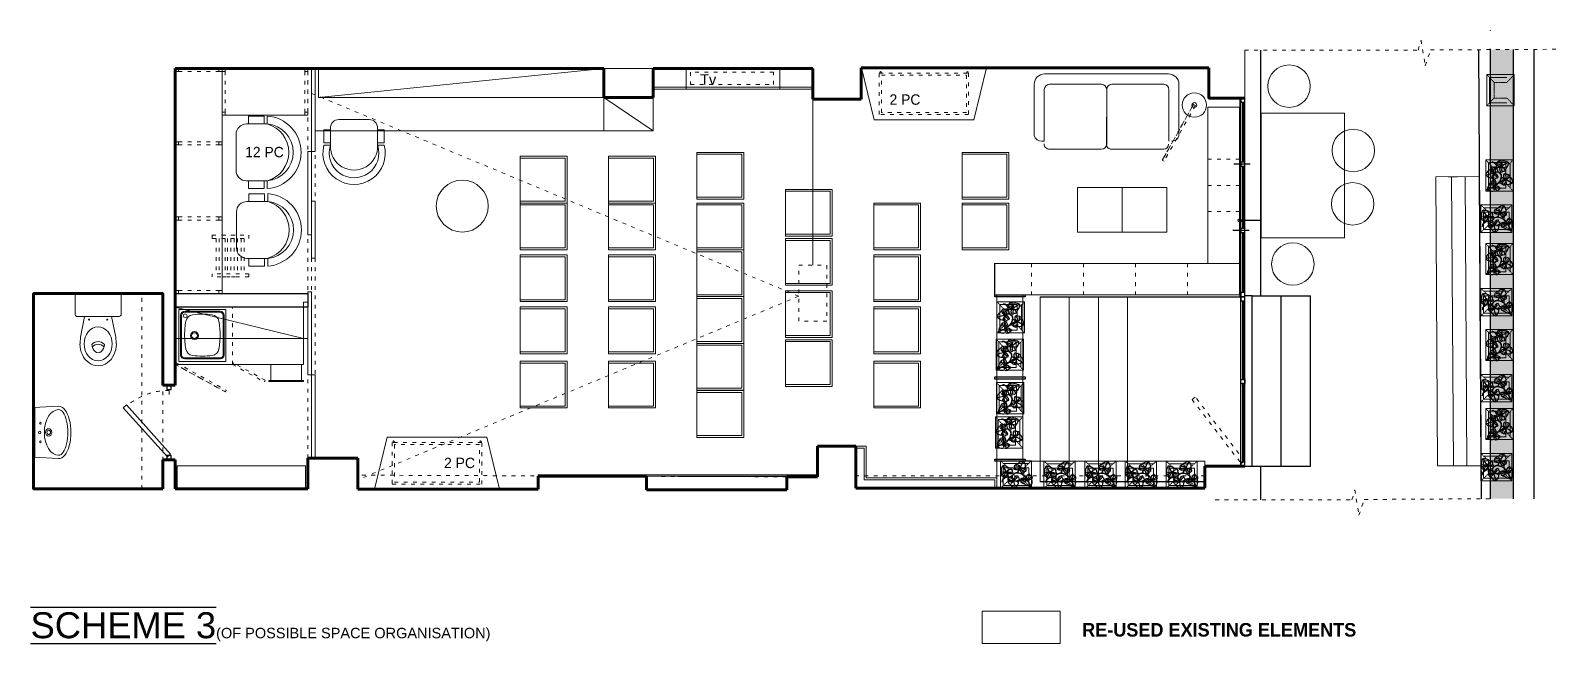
# Model space of a CAD drawing. Header units: inches. Extents: x 13585 to 255999, y -15177 to -1377.
# Drawn here: x 50195 to 51663, y -12369 to -11779 of the extents above; entities that cross this region are included whole.
import ezdxf

# ---------------------------------------------------------------- set-up
doc = ezdxf.new("R2010")
doc.units = ezdxf.units.IN
doc.header["$MEASUREMENT"] = 0
doc.linetypes.add('ACAD_ISO03W100', pattern=[30, 12, -18])
doc.linetypes.add('TRATTEGGIATO', pattern=[0.75, 0.5, -0.25])
for name, color, linetype, lineweight in [('mobilie', 252, 'Continuous', 18), ('mure', 7, 'Continuous', 35), ('MURE TE REJA', 250, 'Continuous', 30), ('PROIEZIONI_finissime_fine lines', 251, 'Continuous', 9), ('PROIEZIONI_projections', 145, 'Continuous', 13), ('TEX', 7, 'Continuous', 13), ('verande', 7, 'Continuous', 25), ('vije e nderprere', 253, 'ACAD_ISO03W100', 15), ('xham', 132, 'Continuous', 40)]:
    doc.layers.add(name, color=color, linetype=linetype, lineweight=lineweight)
doc.layers.add('VEGETAZIONE 4', color=7, linetype='Continuous', true_color=0x009400)
doc.styles.get("Standard").update_dxf_attribs({"font": 'arial.ttf'})

# ---------------------------------------------------------------- blocks, each defined once
blk = doc.blocks.new('spleow')
at = {"layer": 'mobilie'}
for p, q in [((30351.5, -2011.3), (30351.5, -1892.1)), ((30361.5, -1882.1), (30411.2, -1882.1)), ((30416.2, -1891.7), (30366.5, -1891.7)), ((30361.5, -1896.7), (30361.5, -1946.5)), ((30423.9, -1946.8), (30423.9, -1897)), ((30366.5, -1951.5), (30419, -1951.8)), ((30366.5, -1951.6), (30419, -1951.6)), ((30361.5, -2006.6), (30361.5, -1956.6)), ((30423.9, -1956.6), (30423.9, -2006.7)), ((30411.2, -2021.3), (30361.5, -2021.3)), ((30416.2, -2011.6), (30366.5, -2011.6)), ((30416.2, -2011.6), (30416.2, -2014))]:
    blk.add_line(p, q, dxfattribs=at)
for centre, radius, start, end in [((30361.5, -1892.1), 9.99, 90, 180), ((30366.5, -1896.7), 5, 90, 180), ((30409, -1889), 7.23, 357.8499, 72.0605), ((30419, -1897), 5, 360, 90), ((30366.5, -1946.5), 5, 180, 270), ((30366.5, -1956.6), 5, 90, 180), ((30419, -1946.8), 5, 270, 0), ((30419, -1956.6), 5, 360, 90), ((30366.5, -2006.6), 5, 180, 270), ((30419, -2006.7), 5, 267.5123, 360), ((30361.5, -2011.3), 9.99, 180, 270), ((30408.8, -2014.3), 7.39, 288.8655, 2.2163)]:
    blk.add_arc(centre, radius, start, end, dxfattribs=at)
blk = doc.blocks.new('cmpalq')
at = {"layer": 'mobilie'}
for p, q in [((29472.9, -2470.7), (29472.9, -2420.7)), ((29472.9, -2420.7), (29517.9, -2420.7)), ((29517.9, -2470.7), (29517.9, -2420.7)), ((29474.4, -2426.2), (29474.4, -2445.2)), ((29475.4, -2426.2), (29475.4, -2445.2)), ((29495.4, -2422.2), (29478.4, -2422.2)), ((29495.4, -2423.2), (29478.4, -2423.2)), ((29495.4, -2422.2), (29512.4, -2422.2)), ((29495.4, -2423.2), (29512.4, -2423.2)), ((29515.4, -2426.2), (29515.4, -2445.2)), ((29516.4, -2426.2), (29516.4, -2445.2)), ((29474.4, -2464.2), (29474.4, -2445.2)), ((29475.4, -2464.2), (29475.4, -2445.2)), ((29515.4, -2464.2), (29515.4, -2445.2)), ((29516.4, -2464.2), (29516.4, -2445.2)), ((29472.9, -2470.7), (29517.9, -2470.7)), ((29495.4, -2467.2), (29478.4, -2467.2)), ((29495.4, -2468.2), (29478.4, -2468.2)), ((29495.4, -2467.2), (29512.4, -2467.2)), ((29495.4, -2468.2), (29512.4, -2468.2))]:
    blk.add_line(p, q, dxfattribs=at)
for centre, radius in [((29478.9, -2426.6), 1.75), ((29487.8, -2445.7), 3.8), ((29487.8, -2445.7), 2.75)]:
    blk.add_circle(centre, radius, dxfattribs=at)
for centre, radius, start, end in [((29478.4, -2426.2), 4, 90, 180), ((29478.4, -2426.2), 3, 90, 180), ((29553.3, -2445.2), 75, 169.6188, 180), ((29486.9, -2433.1), 7.5, 97.23, 169.6188), ((29495.4, -2500), 75, 90, 97.23), ((29495.4, -2500), 75, 82.77, 90), ((29503.9, -2433.1), 7.5, 10.3812, 82.77), ((29437.5, -2445.2), 75, 0, 10.3812), ((29512.4, -2426.2), 4, 0, 90), ((29512.4, -2426.2), 3, 0, 90), ((29553.3, -2445.2), 75, 180, 190.3812), ((29437.5, -2445.2), 75, 349.6188, 0), ((29478.4, -2464.2), 4, 180, 270), ((29478.4, -2464.2), 3, 180, 270), ((29486.9, -2457.4), 7.5, 190.3812, 262.77), ((29495.4, -2390.4), 75, 262.77, 270), ((29495.4, -2390.4), 75, 270, 277.23), ((29503.9, -2457.4), 7.5, 277.23, 349.6188), ((29512.4, -2464.2), 3, 270, 0), ((29512.4, -2464.2), 4, 270, 0)]:
    blk.add_arc(centre, radius, start, end, dxfattribs=at)
blk = doc.blocks.new('ploql')
at = {"layer": 'vije e nderprere', "ltscale": 0.3}
for p, q in [((29934.3, -2313), (29969.7, -2313)), ((29934.3, -2316), (29934.3, -2313)), ((29934.3, -2316), (29969.7, -2316)), ((29943.8, -2350), (29943.8, -2316)), ((29969.7, -2313), (29969.7, -2316)), ((29969.7, -2350), (29934.3, -2350)), ((29934.3, -2353), (29934.3, -2350)), ((29969.7, -2353), (29934.3, -2353)), ((29969.7, -2350), (29969.7, -2353))]:
    blk.add_line(p, q, dxfattribs=at)
for points in [[(29938.2, -2316), (29938.2, -2350)], [(29941.2, -2316), (29941.2, -2350)], [(29943.8, -2313), (29960.5, -2313)], [(29943.8, -2316), (29943.8, -2350)], [(29946.8, -2316), (29946.8, -2350)], [(29949.2, -2316), (29949.2, -2350)], [(29952.2, -2316), (29952.2, -2350)], [(29955.6, -2316), (29955.6, -2350)], [(29958.6, -2316), (29958.6, -2350)], [(29962.2, -2316), (29962.2, -2350)], [(29965.2, -2316), (29965.2, -2350)], [(29943.8, -2353), (29960.5, -2353)]]:
    blk.add_lwpolyline(points, dxfattribs=at)
blk = doc.blocks.new('A$C72D254AB')
at = {"layer": 'VEGETAZIONE 4'}
for points in [[(-0.133, -0.037, 0.205226), (-0.129, -0.089, 0.068851), (-0.124, -0.101, 0.068851), (-0.112, -0.1, 0.205226), (-0.064, -0.079, 0.1746), (-0.038, -0.069, 0.287728), (-0.035, -0.048, 0.244009), (-0.025, -0.032, 0.367619), (-0.085, -0.037, 0.367619), (-0.109, 0.019, 0.244009), (-0.119, 0.003, 0.287728), (-0.136, -0.01, 0.1746)], [(-0.023, 0.072, 0.367619), (0.036, 0.061, 0.244009), (0.028, 0.078, 0.287728), (0.027, 0.1, 0.1746), (0.003, 0.112, 0.205226), (-0.043, 0.138, 0.068851), (-0.055, 0.14, 0.068851), (-0.061, 0.129, 0.205226), (-0.071, 0.078, 0.1746), (-0.077, 0.051, 0.287728), (-0.061, 0.036, 0.244009), (-0.053, 0.02, 0.367619)], [(0.039, -0.046, -0.367619), (0.095, -0.023, -0.244009), (0.091, -0.042, -0.287728), (0.094, -0.063, -0.1746), (0.072, -0.081, -0.205226), (0.033, -0.114, -0.068851), (0.021, -0.119, -0.068851), (0.013, -0.109, -0.205226), (-0.007, -0.061, -0.1746), (-0.018, -0.036, -0.287728), (-0.005, -0.018, -0.244009), (0, 0, -0.367619)], [(0.107, 0.032, 0.367619), (0.132, -0.023, 0.244009), (0.141, -0.007, 0.287728), (0.159, 0.006, 0.1746), (0.155, 0.033, 0.205226), (0.15, 0.085, 0.068851), (0.145, 0.097, 0.068851), (0.132, 0.095, 0.205226), (0.084, 0.074, 0.1746), (0.059, 0.064, 0.287728), (0.056, 0.042, 0.244009), (0.047, 0.025, 0.367619)]]:
    blk.add_lwpolyline(points, format="xyb", close=True, dxfattribs=at)
for points in [[(-0.001, 0.03, 0.036578), (-0.008, 0.028, 0.26706), (-0.085, -0.037)], [(0.001, 0.028, 0.046244), (-0.008, 0.026, 0.267271), (-0.084, -0.037, 0.267271)], [(-0.004, 0.105, 0.127493), (-0.023, 0.072, 0.236268), (-0.071, 0.057)], [(0.027, 0.066, 0.249386), (-0.023, 0.072, 0.13922), (-0.05, 0.033, 0.13922)], [(0.085, -0.012, -0.235468), (0.041, 0.017, 0.206382), (0.001, 0.03, 0.26706)], [(0.053, 0, -0.086488), (0.039, 0.016, 0.20505), (0.001, 0.028, 0.20505)], [(0.131, -0.014, 0.249386), (0.107, 0.032, 0.13922), (0.06, 0.031, 0.13922)], [(0.145, 0.035, 0.127493), (0.107, 0.032, 0.236268), (0.068, 0.062)], [(0.064, -0.074, -0.127493), (0.039, -0.046, -0.236268), (-0.01, -0.041)], [(0.088, -0.03, -0.249386), (0.039, -0.046, -0.13922), (0.005, -0.013, -0.13922)], [(0.15, -0.062, 0.067526), (0.146, -0.044, 0.262665), (0.093, -0.012, -0.024866), (0.087, -0.012, 0.206382)]]:
    blk.add_lwpolyline(points, format="xyb", dxfattribs=at)
for centre, radius, start, end in [((-0.053, 0.008), 0.0547, 178.427, 234.4396), ((-0.062, 0.025), 0.0525, 64.3837, 95.9231), ((-0.38, -0.057), 0.379, 19.9813, 30.541), ((-0.087, 0.008), 0.0888, 14.2398, 44.1607), ((0.027, -0.016), 0.111, 93.4052, 114.3811), ((-0.087, 0.008), 0.0905, 14.0875, 40.7645), ((0.018, 0.046), 0.0888, 319.0855, 349.247), ((0.018, 0.046), 0.0905, 319.8453, 345.8508), ((-0.204, 0.249), 0.379, 325.0677, 335.6273), ((0.063, -0.06), 0.111, 38.4915, 59.4674), ((-0.04, 0.055), 0.111, 217.2526, 238.2285), ((-0.108, 0.035), 0.0749, 258.2602, 287.3227), ((0.221, -0.261), 0.379, 143.8287, 154.3883), ((-0.035, -0.013), 0.0553, 204.9575, 258.1309), ((-0.061, 0.046), 0.0863, 253.6339, 285.337), ((-0.008, -0.007), 0.0525, 275.1626, 306.702), ((-0.336, 0.012), 0.379, 340.5448, 351.1044), ((-0.036, 0.005), 0.0888, 326.9251, 356.6221), ((-0.036, 0.005), 0.0905, 330.3213, 355.8792), ((0.071, 0.051), 0.111, 256.7046, 277.6805)]:
    blk.add_arc(centre, radius, start, end, dxfattribs=at)
blk = doc.blocks.new('cplaq')
at = {"layer": 'PROIEZIONI_finissime_fine lines', "linetype": 'TRATTEGGIATO', "ltscale": 0.04}
for p, q in [((27656.6, -3518.8), (27649.1, -3511.8)), ((27656.6, -3531.2), (27656.6, -3518.8)), ((27671.6, -3518.8), (27679.1, -3511.8)), ((27671.6, -3531.2), (27671.6, -3518.8)), ((27656.6, -3531.2), (27649.1, -3538.2)), ((27656.6, -3531.2), (27671.6, -3531.2)), ((27671.6, -3531.2), (27679.1, -3538.2))]:
    blk.add_line(p, q, dxfattribs=at)
at = {"layer": 'PROIEZIONI_projections'}
for p, q in [((27649.1, -3511.8), (27649.1, -3538.2)), ((27649.1, -3511.8), (27679.1, -3511.8)), ((27651.8, -3514.5), (27676.4, -3514.5)), ((27651.8, -3518.8), (27676.4, -3518.8)), ((27651.8, -3518.8), (27651.8, -3535.5)), ((27676.4, -3518.8), (27676.4, -3535.5)), ((27679.1, -3511.8), (27679.1, -3538.2)), ((27651.8, -3535.5), (27676.4, -3535.5)), ((27649.1, -3538.2), (27679.1, -3538.2))]:
    blk.add_line(p, q, dxfattribs=at)
at = {"layer": 'VEGETAZIONE 4', "xscale": -100, "yscale": 100, "zscale": 100}
blk.add_blockref('A$C72D254AB', (27665.8, -3526.2), dxfattribs=at)
blk = doc.blocks.new('apleoq')
at = {"layer": 'mobilie'}
for points in [[(30396.1, -1813.8), (30441.1, -1813.8)], [(30396.1, -1858.8), (30396.1, -1813.8), (30441.1, -1813.8), (30441.1, -1858.8)], [(30397.9, -1858.8), (30397.9, -1815.6), (30439.3, -1815.6), (30439.3, -1858.8)], [(30396.1, -1858.8), (30397.9, -1858.8)], [(30397.9, -1858.8), (30439.3, -1858.8)], [(30439.3, -1858.8), (30441.1, -1858.8)]]:
    blk.add_lwpolyline(points, dxfattribs=at)
blk = doc.blocks.new('aplsie')
at = {"layer": 'mobilie'}
for p, q in [((30134.4, -3256.2), (30126.9, -3256.2)), ((30134.4, -3256.2), (30134.4, -3276.2)), ((30196.6, -3256.2), (30189.1, -3256.2)), ((30189.1, -3276.2), (30189.1, -3256.2)), ((30134.4, -3259.2), (30126.9, -3259.2)), ((30126.9, -3259.2), (30126.9, -3274.2)), ((30189.1, -3259.2), (30196.6, -3259.2)), ((30196.6, -3259.2), (30196.6, -3274.2)), ((30126.9, -3274.2), (30134.4, -3274.2)), ((30144.4, -3286.2), (30179.1, -3286.2)), ((30196.6, -3274.2), (30189.1, -3274.2))]:
    blk.add_line(p, q, dxfattribs=at)
for centre, radius, start, end in [((30161.7, -3258.7), 35, 4.096, 175.904), ((30161.7, -3258.7), 27.5, 5.2159, 174.7841), ((30161.7, -3263.9), 28.4, 15.8266, 164.1734), ((30144.4, -3276.2), 9.99, 180, 270), ((30179.1, -3276.2), 9.99, 270, 0)]:
    blk.add_arc(centre, radius, start, end, dxfattribs=at)
blk = doc.blocks.new('ALPQE')
at = {"layer": 'mobilie', "color": 3}
for p, q in [((50243.5, -13868.4), (50267.6, -13867.1)), ((50243.5, -13916.2), (50243.5, -13868.4)), ((50244.6, -13868.3), (50244.6, -13916.3)), ((50243.5, -13916.2), (50267.6, -13917.5))]:
    blk.add_line(p, q, dxfattribs=at)
at = {"layer": 'mobilie', "color": 3, "extrusion": (0, 0, -1)}
for centre, major_axis, ratio, start_param, end_param in [((50267.6, -13892.3), (0, 22), 0.62418, 3.141593, 6.283185), ((50267.6, -13892.3), (0, 25.2), 0.471281, 0, 3.141593), ((50267.6, -13892.3), (0, 22), 0.404873, 0, 3.141593), ((50250.1, -13883.3), (0, 0.9), 0.824742, 3.141593, 9.424778), ((50249.3, -13892.3), (0, 1.35), 0.824742, 3.141593, 9.424778), ((50250.1, -13901.3), (0, 0.9), 0.824742, 3.141593, 9.424778), ((50258.1, -13892.3), (0, 3.6), 0.824742, 3.141593, 9.424778), ((50258.1, -13892.3), (0, 2.07), 0.824742, 3.141593, 9.424778)]:
    blk.add_ellipse(centre, major_axis=major_axis, ratio=ratio, start_param=start_param, end_param=end_param, dxfattribs=at)
blk = doc.blocks.new('DPLORE')
at = {"layer": 'mobilie', "color": 3}
for p, q in [((50283.4, -13778.7), (50283.4, -13760.7)), ((50285.4, -13758.7), (50325.8, -13758.7)), ((50327.8, -13760.7), (50327.8, -13774.5)), ((50325.8, -13780.7), (50285.4, -13780.7)), ((50292.6, -13780.7), (50288.7, -13800.6)), ((50318.6, -13780.7), (50322.6, -13800.6)), ((50327.8, -13774.5), (50327.8, -13778.7))]:
    blk.add_line(p, q, dxfattribs=at)
for centre in [(50296.9, -13783.7), (50314.4, -13783.7)]:
    blk.add_circle(centre, 0.5, dxfattribs=at)
for centre, radius, start, end in [((50285.4, -13760.7), 2, 90, 180), ((50325.8, -13760.7), 2, 0, 90), ((50285.4, -13778.7), 2, 180, 242.8548), ((50285.4, -13778.7), 2, 242.8548, 270), ((50325.8, -13778.7), 2, 270, 0), ((50310.1, -13807.1), 21.9, 175.0871, 180), ((50423.6, -13816.8), 135.8, 173.1134, 175.0871), ((50187.7, -13816.8), 135.8, 4.9129, 6.8866), ((50301.2, -13807.1), 21.9, 0, 4.9129)]:
    blk.add_arc(centre, radius, start, end, dxfattribs=at)
at = {"layer": 'mobilie', "color": 3, "extrusion": (0, 0, -1)}
for centre, major_axis, ratio, start_param, end_param in [((50305.6, -13807.1), (0, 16.3), 0.830565, -1.570796, 4.712389), ((50305.6, -13807.1), (0, -21.1), 0.830565, 4.712389, 7.853982), ((50305.6, -13817.3), (0, 12.5), 0.75, -0.691554, 0.691554), ((50305.6, -13807.6), (0, 8), 0.75, 1.570796, 4.712389), ((50305.6, -13820), (0, -12.5), 0.75, 2.486257, 3.796928)]:
    blk.add_ellipse(centre, major_axis=major_axis, ratio=ratio, start_param=start_param, end_param=end_param, dxfattribs=at)
blk = doc.blocks.new('SPLOE')
at = {"layer": 'mobilie'}
for points in [[(52440.2, -13727.7), (52428.2, -13677.7), (52548.2, -13677.7), (52536.2, -13727.7), (52440.2, -13727.7)], [(52440.2, -13677.7), (52536.2, -13677.7)], [(52536.2, -13727.7), (52440.2, -13727.7)]]:
    blk.add_lwpolyline(points, dxfattribs=at)
for centre in [(52446.4, -13682), (52530, -13682)]:
    blk.add_circle(centre, 0.761, dxfattribs=at)
at = {"layer": 'vije e nderprere', "ltscale": 0.3}
for points in [[(52445.2, -13682.7), (52531.1, -13682.7), (52531.1, -13722.7), (52445.2, -13722.7)], [(52447.2, -13684.7), (52529.1, -13684.7), (52529.1, -13720.7), (52447.2, -13720.7)]]:
    blk.add_lwpolyline(points, close=True, dxfattribs=at)
blk = doc.blocks.new('PLLDKDKOE')
at = {"layer": 'mobilie'}
blk.add_lwpolyline([(52419.4, -13879.5), (52407.4, -13829.5), (52527.4, -13829.5), (52515.4, -13879.5), (52419.4, -13879.5)], dxfattribs=at)
for centre in [(52425.7, -13875.3), (52509.3, -13875.3)]:
    blk.add_circle(centre, 0.761, dxfattribs=at)
at = {"layer": 'vije e nderprere', "ltscale": 0.3}
for points in [[(52424.4, -13834.5), (52510.4, -13834.5), (52510.4, -13874.5), (52424.4, -13874.5)], [(52426.4, -13836.5), (52508.4, -13836.5), (52508.4, -13872.5), (52426.4, -13872.5)]]:
    blk.add_lwpolyline(points, close=True, dxfattribs=at)
blk = doc.blocks.new('aswaswa')
at = {"layer": 'mobilie'}
for p, q in [((30233.7, -2827.6), (30227.4, -2827.6)), ((30233.7, -2830.1), (30227.4, -2830.1)), ((30227.4, -2830.1), (30227.4, -2842.5)), ((30233.7, -2827.6), (30233.7, -2844.1)), ((30285.3, -2827.6), (30279.1, -2827.6)), ((30279.1, -2844.1), (30279.1, -2827.6)), ((30279.1, -2830.1), (30285.3, -2830.1)), ((30285.3, -2830.1), (30285.3, -2842.5)), ((30227.4, -2842.5), (30233.7, -2842.5)), ((30285.3, -2842.5), (30279.1, -2842.5)), ((30241.9, -2852.4), (30270.8, -2852.4))]:
    blk.add_line(p, q, dxfattribs=at)
for centre, radius, start, end in [((30256.4, -2819.9), 30, 345.0865, 194.9135), ((30256.4, -2820.2), 23.9, 342.0978, 197.9022), ((30256.4, -2826.4), 22.7, 357.0281, 182.9719), ((30241.9, -2844.1), 8.29, 180, 270), ((30270.8, -2844.1), 8.29, 270, 0)]:
    blk.add_arc(centre, radius, start, end, dxfattribs=at)

msp = doc.modelspace()

# ---------------------------------------------------------------- hatches: boundary and pattern name
at = {"layer": 'verande', "true_color": 0xd1f0e5}
h = msp.add_hatch(dxfattribs=at)
h.set_pattern_fill('HTREED1S', color=254, scale=9, pattern_type=2)
h.set_pattern_definition([(255.963757, (20438.1935, -10708.9766), (1.2e-07, -9.00000001), [0.3710795, -36.7368711]), (14.036243, (20437.8335, -10709.0666), (27.0000001, 8.99999983), [0.3710795, -36.7368711]), (0, (20437.4735, -10709.067), (0, 9), [0.36, -8.64]), (315, (20437.2035, -10708.7966), (9, -2e-15), [0.3818377, -12.3460844]), (270, (20437.2035, -10708.437), (9, -2e-15), [0.36, -8.64]), (243.434949, (20437.2935, -10708.2566), (7e-08, -9), [0.201246, -19.9233657]), (180, (20437.6535, -10708.257), (-1e-15, -9), [0.36, -8.64]), (323.130102, (20437.2935, -10707.9866), (26.99999989, -18.00000017), [0.45, -44.55]), (281.309932, (20437.2035, -10707.5366), (8.99999975, -36.00000008), [0.4589118, -45.432264]), (243.434949, (20437.2935, -10707.3566), (7e-08, -9), [0.201246, -19.9233657]), (213.690068, (20437.5635, -10707.1766), (-8.99999991, -9.00000009), [0.3244996, -32.1254618]), (146.309932, (20437.8335, -10707.3566), (-17.9999999, 9.00000011), [0.3244996, -32.1254618]), (291.801409, (20437.6535, -10706.9066), (8.99999987, -18.00000009), [0.4846648, -47.9818184]), (236.309932, (20437.8335, -10706.6366), (-9.00000011, -17.9999999), [0.3244996, -32.1254618]), (198.434949, (20438.1035, -10706.5466), (-17.99999994, -9.00000008), [0.284605, -28.175894]), (180, (20438.3735, -10706.547), (-1e-15, -9), [0.27, -8.73]), (161.565051, (20438.6435, -10706.6366), (-9.00000003, -6e-10), [0.284605, -28.175894]), (123.690068, (20438.8235, -10706.9066), (-9.00000009, 8.99999991), [0.3244996, -32.1254618]), (68.198591, (20438.6435, -10707.3566), (8.99999976, 27.00000009), [0.4846648, -47.9818184]), (198.434949, (20438.9135, -10707.2666), (-17.99999994, -9.00000008), [0.284605, -28.175894]), (161.565051, (20439.1835, -10707.3566), (-9.00000003, -6e-10), [0.284605, -28.175894]), (116.565051, (20439.2735, -10707.5366), (-9, 9.00000004), [0.201246, -19.9233657]), (78.690068, (20439.1835, -10707.9866), (-1.1e-07, 9.00000005), [0.4589118, -45.432264]), (36.869898, (20438.8235, -10708.2566), (8.99999994, 9.00000006), [0.45, -44.55]), (180, (20439.1835, -10708.257), (-1e-15, -9), [0.36, -8.64]), (135, (20439.2735, -10708.3466), (-9, 5e-16), [0.1272793, -12.6006429]), (90, (20439.2735, -10708.797), (-9, 6e-16), [0.45, -8.55]), (45, (20439.0035, -10709.0666), (5e-16, 9), [0.3818377, -12.3460844]), (0, (20438.6435, -10709.067), (0, 9), [0.36, -8.64]), (345.963757, (20438.2835, -10708.9766), (9.00000001, 1.2e-07), [0.3710795, -36.7368711]), (104.036243, (20438.3735, -10709.3366), (-8.99999983, 27.0000001), [0.3710795, -36.7368711]), (0, (20438.1035, -10709.337), (0, 9), [0.27, -8.73]), (255.963757, (20442.8735, -10705.3766), (1.2e-07, -9.00000001), [0.3710795, -36.7368711]), (14.036243, (20442.5135, -10705.4666), (27.0000001, 8.99999983), [0.3710795, -36.7368711]), (0, (20442.1535, -10705.467), (0, 9), [0.36, -8.64]), (315, (20441.8835, -10705.1966), (9, -2e-15), [0.3818377, -12.3460844]), (270, (20441.8835, -10704.837), (9, -2e-15), [0.36, -8.64]), (243.434949, (20441.9735, -10704.6566), (7e-08, -9), [0.201246, -19.9233657]), (180, (20442.3335, -10704.657), (-1e-15, -9), [0.36, -8.64]), (323.130102, (20441.9735, -10704.3866), (26.99999989, -18.00000017), [0.45, -44.55]), (281.309932, (20441.8835, -10703.9366), (8.99999975, -36.00000008), [0.4589118, -45.432264]), (243.434949, (20441.9735, -10703.7566), (7e-08, -9), [0.201246, -19.9233657]), (213.690068, (20442.2435, -10703.5766), (-8.99999991, -9.00000009), [0.3244996, -32.1254618]), (146.309932, (20442.5135, -10703.7566), (-17.9999999, 9.00000011), [0.3244996, -32.1254618]), (291.801409, (20442.3335, -10703.3066), (8.99999987, -18.00000009), [0.4846648, -47.9818184]), (236.309932, (20442.5135, -10703.0366), (-9.00000011, -17.9999999), [0.3244996, -32.1254618]), (198.434949, (20442.7835, -10702.9466), (-17.99999994, -9.00000008), [0.284605, -28.175894]), (180, (20443.0535, -10702.947), (-1e-15, -9), [0.27, -8.73]), (161.565051, (20443.3235, -10703.0366), (-9.00000003, -6e-10), [0.284605, -28.175894]), (123.690068, (20443.5035, -10703.3066), (-9.00000009, 8.99999991), [0.3244996, -32.1254618]), (68.198591, (20443.3235, -10703.7566), (8.99999976, 27.00000009), [0.4846648, -47.9818184]), (198.434949, (20443.5935, -10703.6666), (-17.99999994, -9.00000008), [0.284605, -28.175894]), (161.565051, (20443.8635, -10703.7566), (-9.00000003, -6e-10), [0.284605, -28.175894]), (116.565051, (20443.9535, -10703.9366), (-9, 9.00000004), [0.201246, -19.9233657]), (78.690068, (20443.8635, -10704.3866), (-1.1e-07, 9.00000005), [0.4589118, -45.432264]), (36.869898, (20443.5035, -10704.6566), (8.99999994, 9.00000006), [0.45, -44.55]), (180, (20443.8635, -10704.657), (-1e-15, -9), [0.36, -8.64]), (135, (20443.9535, -10704.7466), (-9, 5e-16), [0.1272793, -12.6006429]), (90, (20443.9535, -10705.197), (-9, 6e-16), [0.45, -8.55]), (45, (20443.6835, -10705.4666), (5e-16, 9), [0.3818377, -12.3460844]), (0, (20443.3235, -10705.467), (0, 9), [0.36, -8.64]), (345.963757, (20442.9635, -10705.3766), (9.00000001, 1.2e-07), [0.3710795, -36.7368711]), (104.036243, (20443.0535, -10705.7366), (-8.99999983, 27.0000001), [0.3710795, -36.7368711]), (0, (20442.7835, -10705.737), (0, 9), [0.27, -8.73]), (255.963757, (20441.0735, -10708.7966), (1.2e-07, -9.00000001), [0.1855398, -36.922411]), (14.036243, (20440.8935, -10708.8416), (27.0000001, 8.99999983), [0.1855398, -36.922411]), (0, (20440.7135, -10708.842), (0, 9), [0.18, -8.82]), (315, (20440.5785, -10708.7066), (9, -2e-15), [0.1909188, -12.5370032]), (270, (20440.5785, -10708.527), (9, -2e-15), [0.18, -8.82]), (243.434949, (20440.6235, -10708.4366), (7e-08, -9), [0.100623, -20.0239888]), (180, (20440.8035, -10708.437), (-1e-15, -9), [0.18, -8.82]), (323.130102, (20440.6235, -10708.3016), (26.99999989, -18.00000017), [0.225, -44.775]), (281.309932, (20440.5785, -10708.0766), (8.99999975, -36.00000008), [0.229456, -45.6617198]), (243.434949, (20440.6235, -10707.9866), (7e-08, -9), [0.100623, -20.0239888]), (213.690068, (20440.7585, -10707.8966), (-8.99999991, -9.00000009), [0.1622498, -32.2877117]), (146.309932, (20440.8935, -10707.9866), (-17.9999999, 9.00000011), [0.1622498, -32.2877117]), (291.801409, (20440.8035, -10707.7616), (8.99999987, -18.00000009), [0.2423324, -48.2241508]), (236.309932, (20440.8935, -10707.6266), (-9.00000011, -17.9999999), [0.1622498, -32.2877117]), (198.434949, (20441.0285, -10707.5816), (-17.99999994, -9.00000008), [0.1423025, -28.3181964]), (180, (20441.1635, -10707.582), (-1e-15, -9), [0.135, -8.865]), (161.565051, (20441.2985, -10707.6266), (-9.00000003, -6e-10), [0.1423025, -28.3181964]), (123.690068, (20441.3885, -10707.7616), (-9.00000009, 8.99999991), [0.1622498, -32.2877117]), (68.198591, (20441.2985, -10707.9866), (8.99999976, 27.00000009), [0.2423324, -48.2241508]), (198.434949, (20441.4335, -10707.9416), (-17.99999994, -9.00000008), [0.1423025, -28.3181964]), (161.565051, (20441.5685, -10707.9866), (-9.00000003, -6e-10), [0.1423025, -28.3181964]), (116.565051, (20441.6135, -10708.0766), (-9, 9.00000004), [0.100623, -20.0239888]), (78.690068, (20441.5685, -10708.3016), (-1.1e-07, 9.00000005), [0.229456, -45.6617198]), (36.869898, (20441.3885, -10708.4366), (8.99999994, 9.00000006), [0.225, -44.775]), (180, (20441.5685, -10708.437), (-1e-15, -9), [0.18, -8.82]), (135, (20441.6135, -10708.4816), (-9, 5e-16), [0.0636396, -12.6642824]), (90, (20441.6135, -10708.707), (-9, 6e-16), [0.225, -8.775]), (45, (20441.4785, -10708.8416), (5e-16, 9), [0.1909188, -12.5370032]), (0, (20441.2985, -10708.842), (0, 9), [0.18, -8.82]), (345.963757, (20441.1185, -10708.7966), (9.00000001, 1.2e-07), [0.1855398, -36.922411]), (104.036243, (20441.1635, -10708.9766), (-8.99999983, 27.0000001), [0.1855398, -36.922411]), (0, (20441.0285, -10708.977), (0, 9), [0.135, -8.865]), (255.963757, (20437.7885, -10703.9816), (1.2e-07, -9.00000001), [0.1855398, -36.922411]), (14.036243, (20437.6085, -10704.0266), (27.0000001, 8.99999983), [0.1855398, -36.922411]), (0, (20437.4285, -10704.027), (0, 9), [0.18, -8.82]), (315, (20437.2935, -10703.8916), (9, -2e-15), [0.1909188, -12.5370032]), (270, (20437.2935, -10703.712), (9, -2e-15), [0.18, -8.82]), (243.434949, (20437.3385, -10703.6216), (7e-08, -9), [0.100623, -20.0239888]), (180, (20437.5185, -10703.622), (-1e-15, -9), [0.18, -8.82]), (323.130102, (20437.3385, -10703.4866), (26.99999989, -18.00000017), [0.225, -44.775]), (281.309932, (20437.2935, -10703.2616), (8.99999975, -36.00000008), [0.229456, -45.6617198]), (243.434949, (20437.3385, -10703.1716), (7e-08, -9), [0.100623, -20.0239888]), (213.690068, (20437.4735, -10703.0816), (-8.99999991, -9.00000009), [0.1622498, -32.2877117]), (146.309932, (20437.6085, -10703.1716), (-17.9999999, 9.00000011), [0.1622498, -32.2877117]), (291.801409, (20437.5185, -10702.9466), (8.99999987, -18.00000009), [0.2423324, -48.2241508]), (236.309932, (20437.6085, -10702.8116), (-9.00000011, -17.9999999), [0.1622498, -32.2877117]), (198.434949, (20437.7435, -10702.7666), (-17.99999994, -9.00000008), [0.1423025, -28.3181964]), (180, (20437.8785, -10702.767), (-1e-15, -9), [0.135, -8.865]), (161.565051, (20438.0135, -10702.8116), (-9.00000003, -6e-10), [0.1423025, -28.3181964]), (123.690068, (20438.1035, -10702.9466), (-9.00000009, 8.99999991), [0.1622498, -32.2877117]), (68.198591, (20438.0135, -10703.1716), (8.99999976, 27.00000009), [0.2423324, -48.2241508]), (198.434949, (20438.1485, -10703.1266), (-17.99999994, -9.00000008), [0.1423025, -28.3181964]), (161.565051, (20438.2835, -10703.1716), (-9.00000003, -6e-10), [0.1423025, -28.3181964]), (116.565051, (20438.3285, -10703.2616), (-9, 9.00000004), [0.100623, -20.0239888]), (78.690068, (20438.2835, -10703.4866), (-1.1e-07, 9.00000005), [0.229456, -45.6617198]), (36.869898, (20438.1035, -10703.6216), (8.99999994, 9.00000006), [0.225, -44.775]), (180, (20438.2835, -10703.622), (-1e-15, -9), [0.18, -8.82]), (135, (20438.3285, -10703.6666), (-9, 5e-16), [0.0636396, -12.6642824]), (90, (20438.3285, -10703.892), (-9, 6e-16), [0.225, -8.775]), (45, (20438.1935, -10704.0266), (5e-16, 9), [0.1909188, -12.5370032]), (0, (20438.0135, -10704.027), (0, 9), [0.18, -8.82]), (345.963757, (20437.8335, -10703.9816), (9.00000001, 1.2e-07), [0.1855398, -36.922411]), (104.036243, (20437.8785, -10704.1616), (-8.99999983, 27.0000001), [0.1855398, -36.922411]), (0, (20437.7435, -10704.162), (0, 9), [0.135, -8.865]), (255.963757, (20439.0485, -10704.4766), (1.2e-07, -9.00000001), [0.1855398, -36.922411]), (14.036243, (20438.8685, -10704.5216), (27.0000001, 8.99999983), [0.1855398, -36.922411]), (0, (20438.6885, -10704.522), (0, 9), [0.18, -8.82]), (315, (20438.5535, -10704.3866), (9, -2e-15), [0.1909188, -12.5370032]), (270, (20438.5535, -10704.207), (9, -2e-15), [0.18, -8.82]), (243.434949, (20438.5985, -10704.1166), (7e-08, -9), [0.100623, -20.0239888]), (180, (20438.7785, -10704.117), (-1e-15, -9), [0.18, -8.82]), (323.130102, (20438.5985, -10703.9816), (26.99999989, -18.00000017), [0.225, -44.775]), (281.309932, (20438.5535, -10703.7566), (8.99999975, -36.00000008), [0.229456, -45.6617198]), (243.434949, (20438.5985, -10703.6666), (7e-08, -9), [0.100623, -20.0239888]), (213.690068, (20438.7335, -10703.5766), (-8.99999991, -9.00000009), [0.1622498, -32.2877117]), (146.309932, (20438.8685, -10703.6666), (-17.9999999, 9.00000011), [0.1622498, -32.2877117]), (291.801409, (20438.7785, -10703.4416), (8.99999987, -18.00000009), [0.2423324, -48.2241508]), (236.309932, (20438.8685, -10703.3066), (-9.00000011, -17.9999999), [0.1622498, -32.2877117]), (198.434949, (20439.0035, -10703.2616), (-17.99999994, -9.00000008), [0.1423025, -28.3181964]), (180, (20439.1385, -10703.262), (-1e-15, -9), [0.135, -8.865]), (161.565051, (20439.2735, -10703.3066), (-9.00000003, -6e-10), [0.1423025, -28.3181964]), (123.690068, (20439.3635, -10703.4416), (-9.00000009, 8.99999991), [0.1622498, -32.2877117]), (68.198591, (20439.2735, -10703.6666), (8.99999976, 27.00000009), [0.2423324, -48.2241508]), (198.434949, (20439.4085, -10703.6216), (-17.99999994, -9.00000008), [0.1423025, -28.3181964]), (161.565051, (20439.5435, -10703.6666), (-9.00000003, -6e-10), [0.1423025, -28.3181964]), (116.565051, (20439.5885, -10703.7566), (-9, 9.00000004), [0.100623, -20.0239888]), (78.690068, (20439.5435, -10703.9816), (-1.1e-07, 9.00000005), [0.229456, -45.6617198]), (36.869898, (20439.3635, -10704.1166), (8.99999994, 9.00000006), [0.225, -44.775]), (180, (20439.5435, -10704.117), (-1e-15, -9), [0.18, -8.82]), (135, (20439.5885, -10704.1616), (-9, 5e-16), [0.0636396, -12.6642824]), (90, (20439.5885, -10704.387), (-9, 6e-16), [0.225, -8.775]), (45, (20439.4535, -10704.5216), (5e-16, 9), [0.1909188, -12.5370032]), (0, (20439.2735, -10704.522), (0, 9), [0.18, -8.82]), (345.963757, (20439.0935, -10704.4766), (9.00000001, 1.2e-07), [0.1855398, -36.922411]), (104.036243, (20439.1385, -10704.6566), (-8.99999983, 27.0000001), [0.1855398, -36.922411]), (0, (20439.0035, -10704.657), (0, 9), [0.135, -8.865])])
h.paths.add_polyline_path([(51599.6, -12230), (51621.6, -12230), (51621.9, -11797.8), (51599.9, -11797.8)])

# ---------------------------------------------------------------- linework, layer by layer
at = {"layer": 'mobilie'}
for p, q in [((50379.6, -12016.5), (50379.6, -11815.9)), ((50379.6, -11860.9), (50462.1, -11860.9)), ((50379.6, -12032.6), (50379.6, -12016.5)), ((50334.6, -12045.8), (50458.1, -12045.8)), ((50334.6, -12120.8), (50334.6, -12110.8))]:
    msp.add_line(p, q, dxfattribs=at)
for points in [[(51363.6, -11844.4), (51363.6, -11798.4)], [(51588.3, -11797.9), (51590.8, -12230)], [(50334.6, -12050.8), (50334.6, -11815.9), (50462.1, -11815.9)], [(50462.1, -11815.9), (50465.7, -11815.9)], [(50589.3, -11875.9), (50469.3, -11875.9), (50469.3, -11815.9), (50589.3, -11815.9)], [(50469.3, -11875.7), (50469.3, -11875.9), (50794.3, -11875.9), (50794.3, -11815.9), (50589.3, -11815.9)], [(50472.5, -11843.9), (50746.8, -11815.9)], [(50746.8, -11843.9), (50746.8, -11815.9)], [(50826.1, -11835.9), (50826.1, -11815.9)], [(50916.1, -11835.9), (50916.1, -11815.9)], [(50746.8, -11843.9), (50746.8, -11875.9)], [(50746.8, -11843.9), (50794.3, -11875.9)], [(50794.3, -11834.1), (50947.9, -11834.1)], [(50794.3, -11835.9), (50947.9, -11835.9)], [(50947.9, -11845.4), (50947.9, -12005.4)], [(50947.9, -11845.4), (50947.9, -12005.4)], [(50462.1, -11895.9), (50465.7, -11895.9)], [(51568, -11920.1), (51559, -11920.1)], [(51564.2, -12198.3), (51562.4, -11920.1)], [(51577.2, -12198.2), (51575.4, -11920)], [(50462.1, -11975.9), (50465.7, -11975.9)], [(51123.1, -12003.7), (51123.1, -12033.7)], [(51358.4, -12003.7), (51358.4, -12033.7)], [(50334.6, -12032.6), (50462.1, -12032.6)], [(51125.1, -12193.8), (51125.1, -12033.7)], [(51150.1, -12193.8), (51150.1, -12033.7)], [(51166.6, -12035.7), (51166.6, -12213.8)], [(51194.6, -12035.7), (51194.6, -12213.8)], [(51222.6, -12035.7), (51222.6, -12213.8)], [(51250.6, -12035.7), (51250.6, -12213.8)], [(50334.6, -12045.6), (50462.1, -12045.6)], [(50334.6, -12045.8), (50458.1, -12075.8)], [(50334.6, -12105.8), (50334.6, -12050.8)], [(50462.1, -12050.8), (50462.1, -12040.8), (50458.1, -12040.8), (50458.1, -12050.8), (50458.1, -12075.8), (50462.1, -12075.8), (50462.1, -12050.8)], [(50462.1, -12110.9), (50465.7, -12110.9)], [(50989.3, -12179.4), (50989.3, -12219.8)], [(50989.3, -12179.4), (50989.3, -12219.8), (51125.1, -12219.8)], [(50989.3, -12179.4), (50999.3, -12179.4), (50999.3, -12209.8), (51125.1, -12209.8), (51125.1, -12219.8)], [(50989.3, -12181.4), (50997.3, -12181.4), (50997.3, -12211.8), (51123.1, -12211.8), (51123.1, -12219.8)], [(50999.3, -12179.4), (50999.3, -12209.8), (51125.1, -12209.8)], [(50462.1, -12190.9), (50465.7, -12190.9)], [(50683.8, -12208.4), (50952.3, -12208.9)], [(50689.8, -12207.1), (50904.1, -12207.1)], [(51125.1, -12198.8), (51125.1, -12219.8)], [(51325.1, -12198.8), (51325.1, -12219.8)]]:
    msp.add_lwpolyline(points, dxfattribs=at)
for points in [[(50334.6, -11818.9), (50337.6, -11818.9), (50337.6, -11815.9), (50334.6, -11815.9)], [(50376.6, -11818.9), (50379.6, -11818.9), (50379.6, -11815.9), (50376.6, -11815.9)], [(50379.6, -11815.9), (50379.6, -11818.9), (50382.6, -11818.9), (50382.6, -11815.9)], [(50459.1, -11815.9), (50459.1, -11818.9), (50462.1, -11818.9), (50462.1, -11815.9)], [(50465.7, -11815.9), (50469.3, -11815.9), (50469.3, -11895.9), (50465.7, -11895.9)], [(50472.5, -11815.9), (50746.8, -11815.9), (50746.8, -11843.9), (50472.5, -11843.9)], [(50379.6, -11857.9), (50379.6, -11860.9), (50382.6, -11860.9), (50382.6, -11857.9)], [(50459.1, -11857.9), (50459.1, -11860.9), (50462.1, -11860.9), (50462.1, -11857.9)], [(50334.6, -11889.6), (50337.6, -11889.6), (50337.6, -11886.6), (50334.6, -11886.6)], [(50376.6, -11889.6), (50379.6, -11889.6), (50379.6, -11886.6), (50376.6, -11886.6)], [(50462.1, -11895.9), (50465.7, -11895.9), (50465.7, -11975.9), (50462.1, -11975.9)], [(51547.2, -11920.2), (51588.8, -11919.9), (51590.5, -12198.2), (51548.9, -12198.4)], [(50465.7, -11943.7), (50469.3, -11943.7), (50469.3, -11998.6), (50465.7, -11998.6)], [(50334.6, -11961.8), (50337.6, -11961.8), (50337.6, -11958.8), (50334.6, -11958.8)], [(50376.6, -11961.8), (50379.6, -11961.8), (50379.6, -11958.8), (50376.6, -11958.8)], [(51358.4, -12003.7), (51358.4, -12033.7), (51122.8, -12033.7), (51122.8, -12003.7), (51358.4, -12003.7)], [(50334.6, -12032.6), (50337.6, -12032.6), (50337.6, -12029.6), (50334.6, -12029.6)], [(50376.6, -12032.6), (50379.6, -12032.6), (50379.6, -12029.6), (50376.6, -12029.6)], [(50462.1, -12030.8), (50465.7, -12030.8), (50465.7, -12110.9), (50462.1, -12110.9)], [(51125.1, -12033.7), (51150.1, -12033.7), (51150.1, -12193.8), (51125.1, -12193.8)], [(50334.6, -12045.8), (50334.6, -12100.8), (50458.1, -12100.8), (50458.1, -12045.8), (50334.6, -12045.8)], [(50334.6, -12045.8), (50458.1, -12045.8), (50458.1, -12075.8), (50334.6, -12075.8), (50334.6, -12045.8)], [(50426.5, -12100.8), (50456.2, -12100.8), (50456.2, -12116.1), (50426.5, -12116.1)], [(50424.6, -12116.1), (50458.1, -12116.1), (50458.1, -12117.1), (50424.6, -12117.1)], [(50465.7, -12110.9), (50469.3, -12110.9), (50469.3, -12190.9), (50465.7, -12190.9)], [(51125.1, -12193.8), (51325.1, -12193.8), (51325.1, -12219.8), (51125.1, -12219.8)], [(50683.8, -12208.4), (50952.3, -12208.4), (50952.3, -12207.1), (50683.8, -12207.1)]]:
    msp.add_lwpolyline(points, close=True, dxfattribs=at)
at = {"layer": 'mobilie', "color": 3}
for points in [[(51358.4, -11853.2), (51358.4, -12003.7), (51327.9, -12003.7), (51327.9, -11853.2)], [(51379.3, -11978.9), (51379.3, -11858.9), (51459.3, -11858.9), (51459.3, -11978.9)], [(51202.4, -11930.4), (51245.4, -11930.4), (51245.4, -11973.4), (51202.4, -11973.4)], [(51245.4, -11930.4), (51288.4, -11930.4), (51288.4, -11973.4), (51245.4, -11973.4)], [(50336.4, -12198.4), (50459.9, -12198.4), (50459.9, -12220.4), (50336.4, -12220.4), (50336.4, -12198.4)], [(51110.8, -12338.1), (51185.8, -12338.1), (51185.8, -12369.3), (51110.8, -12369.3)]]:
    msp.add_lwpolyline(points, close=True, dxfattribs=at)
at = {"layer": 'mobilie', "color": 124, "lineweight": 30}
msp.add_lwpolyline([(50334.6, -12032.6), (50462.1, -12032.6), (50462.1, -12045.8), (50334.6, -12045.8)], close=True, dxfattribs=at)
at = {"layer": 'mobilie', "lineweight": 30}
for points in [[(51125.1, -12035.7), (51123.1, -12035.7), (51123.1, -12033.7), (51150.1, -12033.7), (51152.1, -12033.7), (51152.1, -12035.7)], [(51125.1, -12114.8), (51123.1, -12114.8), (51123.1, -12112.8), (51150.1, -12112.8), (51152.1, -12112.8), (51152.1, -12114.8)], [(51125.1, -12193.8), (51123.1, -12193.8), (51123.1, -12191.8), (51150.1, -12191.8), (51152.1, -12191.8), (51152.1, -12193.8)]]:
    msp.add_lwpolyline(points, close=True, dxfattribs=at)
at = {"layer": 'mobilie', "color": 3}
msp.add_lwpolyline([(51110.8, -12338.1), (51180.8, -12338.1)], dxfattribs=at)
at = {"layer": 'mobilie'}
for centre, radius in [((51406.1, -11833), 20.4), ((51315, -11851.2), 11.7), ((51315, -11851.2), 2.34), ((51467.8, -11894.9), 20.4), ((50610.7, -11948.4), 25), ((51467.2, -11946.2), 20.4), ((51409.7, -12004.2), 20.4)]:
    msp.add_circle(centre, radius, dxfattribs=at)
for p in [(50379.6, -11888.1), (50379.6, -11888.1), (50379.6, -11960.3), (50379.6, -11960.3)]:
    msp.add_point(p, dxfattribs=at)
at = {"layer": 'mure', "lineweight": 60}
for p, q in [((50746.8, -11815.9), (50334.6, -11815.9)), ((50334.6, -11815.9), (50334.6, -12017.1)), ((50746.8, -11843.9), (50746.8, -11815.9)), ((50947.9, -11815.9), (50794.3, -11815.9)), ((50794.3, -11815.9), (50794.3, -11843.9)), ((51328.9, -11815.4), (50994.4, -11815.4)), ((50994.4, -11815.4), (50994.4, -11845.4)), ((50794.3, -11843.9), (50746.8, -11843.9)), ((50994.4, -11845.4), (50947.9, -11845.4)), ((50322.6, -12096.1), (50322.6, -12120.8)), ((50334.6, -12096.1), (50334.6, -12120.8)), ((50334.6, -12120.8), (50322.6, -12120.8)), ((50952.3, -12208.9), (50952.3, -12179.4)), ((50952.3, -12179.4), (50989.3, -12179.4)), ((50989.3, -12179.4), (50989.3, -12219.8)), ((50322.6, -12220.4), (50322.6, -12192.4)), ((50334.6, -12192.4), (50322.6, -12192.4)), ((50334.6, -12220.4), (50334.6, -12192.4)), ((50462.1, -12220.4), (50462.1, -12190.9)), ((50462.1, -12190.9), (50510.1, -12190.9)), ((50510.1, -12190.9), (50510.1, -12220.9)), ((50683.8, -12220.9), (50683.8, -12208.4)), ((50683.8, -12208.4), (50787.8, -12208.4)), ((50787.8, -12208.4), (50787.8, -12221.4)), ((50922.8, -12221.4), (50922.8, -12208.9)), ((50922.8, -12208.9), (50952.3, -12208.9)), ((51325.1, -12219.8), (51325.1, -12198.8)), ((51325.1, -12198.8), (51363.6, -12198.8)), ((50334.6, -12220.4), (50462.1, -12220.4)), ((50510.1, -12220.9), (50683.8, -12220.9)), ((50787.8, -12221.4), (50922.8, -12221.4)), ((50989.3, -12219.8), (51325.1, -12219.8))]:
    msp.add_line(p, q, dxfattribs=at)
at = {"layer": 'mure'}
for p, q in [((50947.9, -11845.4), (50947.9, -11815.9)), ((50334.6, -12192.4), (50334.6, -12220.4)), ((50683.8, -12208.4), (50787.8, -12208.4)), ((50922.8, -12208.9), (50952.3, -12208.9))]:
    msp.add_line(p, q, dxfattribs=at)
at = {"layer": 'mure', "lineweight": 60}
for points in [[(50947.9, -11815.9), (50947.9, -11845.4)], [(51363.6, -11844.4), (51328.9, -11844.4), (51328.9, -11815.4)], [(50334.6, -12096.1), (50334.6, -12017.1)], [(50322.6, -12220.4), (50198.3, -12220.4), (50198.3, -12032.6), (50322.6, -12032.6), (50322.6, -12096.1)]]:
    msp.add_lwpolyline(points, dxfattribs=at)
at = {"layer": 'PROIEZIONI_finissime_fine lines', "linetype": 'TRATTEGGIATO', "ltscale": 0.04}
for p, q in [((51603.3, -11829.4), (51596.3, -11821.9)), ((51603.3, -11829.4), (51603.3, -11844.4)), ((51603.3, -11829.4), (51615.6, -11829.4)), ((51615.6, -11829.4), (51622.6, -11821.9)), ((51603.3, -11844.4), (51596.3, -11851.9)), ((51603.3, -11844.4), (51615.6, -11844.4)), ((51615.6, -11844.4), (51622.6, -11851.9))]:
    msp.add_line(p, q, dxfattribs=at)
at = {"layer": 'PROIEZIONI_projections'}
for p, q in [((51596.3, -11821.9), (51596.3, -11851.9)), ((51622.6, -11821.9), (51596.3, -11821.9)), ((51599, -11824.6), (51599, -11849.2)), ((51615.6, -11824.6), (51599, -11824.6)), ((51622.6, -11821.9), (51622.6, -11851.9)), ((51622.6, -11851.9), (51596.3, -11851.9)), ((51615.6, -11849.2), (51599, -11849.2))]:
    msp.add_line(p, q, dxfattribs=at)
at = {"layer": 'verande'}
for p, q in [((51359.6, -12035.7), (51359.6, -11844.4)), ((51363.6, -12035.7), (51363.6, -11844.4)), ((51166.6, -12035.7), (51363.6, -12035.7)), ((51359.6, -12198.8), (51359.6, -12035.7)), ((51370.6, -12034.8), (51363.6, -12034.8)), ((51363.6, -12198.8), (51363.6, -12035.7)), ((51370.6, -12198.8), (51370.6, -12034.8)), ((51398.6, -12198.8), (51398.6, -12034.8)), ((51426.6, -12198.8), (51426.6, -12034.8)), ((51363.6, -12198.8), (51370.6, -12198.8))]:
    msp.add_line(p, q, dxfattribs=at)
for points in [[(51599.6, -11779.5), (51599.6, -11779.7)], [(51378.6, -11798.4), (51378.6, -12034.7)], [(51588.3, -11797.9), (51590.8, -12230)], [(51599.6, -11797), (51599.6, -12230)], [(51621.6, -11797.7), (51621.6, -12230)], [(51641.6, -11797.6), (51641.6, -12230)], [(51358.6, -11844.4), (51358.6, -12035.7), (51359.6, -12035.7)], [(51368.7, -11908.1), (51353, -11908.1)], [(51377.9, -11962.2), (51358.6, -11962.2)], [(51367.6, -11971.9), (51352.1, -11971.9)], [(51370.6, -12034.8), (51426.6, -12034.8)], [(51359.6, -12115.2), (51363.6, -12115.2)], [(51359.6, -12119.2), (51363.6, -12119.2)], [(51370.6, -12198.8), (51426.6, -12198.8)], [(51378.6, -12198.8), (51378.6, -12230.9)], [(51325.1, -12219.8), (51325.1, -12213.8), (51166.6, -12213.8)]]:
    msp.add_lwpolyline(points, dxfattribs=at)
at = {"layer": 'verande', "color": 254, "lineweight": 30, "true_color": 0xd4d4d4}
for points in [[(51359.6, -11844.4), (51359.6, -11848.4), (51363.6, -11848.4), (51363.6, -11844.4)], [(51359.6, -11906.1), (51359.6, -11910.1), (51363.6, -11910.1), (51363.6, -11906.1)], [(51359.6, -11969.9), (51359.6, -11973.9), (51363.6, -11973.9), (51363.6, -11969.9)], [(51359.6, -12031.7), (51359.6, -12035.7), (51363.6, -12035.7), (51363.6, -12031.7)], [(51359.6, -12035.7), (51359.6, -12039.7), (51363.6, -12039.7), (51363.6, -12035.7)], [(51359.6, -12115.2), (51363.6, -12115.2), (51363.6, -12119.2), (51359.6, -12119.2)], [(51359.6, -12194.8), (51359.6, -12198.8), (51363.6, -12198.8), (51363.6, -12194.8)]]:
    msp.add_lwpolyline(points, close=True, dxfattribs=at)
at = {"layer": 'verande'}
for points in [[(50330.6, -12124.8), (50330.6, -12120.8), (50326.6, -12120.8), (50326.6, -12124.8)], [(50327.1, -12189.7), (50284.6, -12142.4), (50287.6, -12139.7), (50330.1, -12187)], [(50330.6, -12192.4), (50330.6, -12188.4), (50326.6, -12188.4), (50326.6, -12192.4)]]:
    msp.add_lwpolyline(points, close=True, dxfattribs=at)
msp.add_circle((51358.6, -11962.2), 1.64, dxfattribs=at)
for p in [(51363.6, -11908.1), (51363.6, -11971.9)]:
    msp.add_point(p, dxfattribs=at)
at = {"layer": 'vije e nderprere', "ltscale": 0.3}
for points in [[(51363.5, -11798.4), (51530.4, -11798.4), (51533, -11788.8), (51537.1, -11813.4), (51542.1, -11798.2), (51663.3, -11797.5)], [(50337.6, -11815.9), (50376.6, -11815.9)], [(50462.1, -12190.9), (50462.1, -11815.9)], [(50465.7, -12190.9), (50465.7, -11815.9)], [(50469.3, -12190.9), (50469.3, -11815.9)], [(50337.6, -11818.9), (50376.6, -11818.9)], [(50379.6, -11818.9), (50379.6, -11857.9)], [(50382.6, -11818.9), (50382.6, -11857.9)], [(50459.1, -11818.9), (50459.1, -11857.9)], [(50462.1, -11818.9), (50462.1, -11857.9)], [(50934.4, -12035.1), (50462.1, -11838.4)], [(50947.9, -11845.4), (50947.9, -12005.4)], [(51314.1, -11850.7), (51284.1, -11904.2)], [(51315.9, -11851.7), (51285.8, -11905.2)], [(50337.6, -11886.6), (50376.6, -11886.6)], [(50337.6, -11889.6), (50376.6, -11889.6)], [(51327.9, -11903.4), (51358.4, -11903.4)], [(51327.9, -11928.5), (51358.4, -11928.5)], [(50337.6, -11958.8), (50376.6, -11958.8)], [(50337.6, -11961.8), (50376.6, -11961.8)], [(51327.9, -11953.6), (51358.4, -11953.6)], [(51158.4, -12003.7), (51158.4, -12033.7)], [(51208.4, -12003.7), (51208.4, -12033.7)], [(51258.4, -12003.7), (51258.4, -12033.7)], [(51308.4, -12003.7), (51308.4, -12033.7)], [(50302.6, -12220.4), (50302.6, -12032.6)], [(50322.6, -12220.4), (50322.6, -12032.6)], [(50337.6, -12029.6), (50376.6, -12029.6)], [(50934.4, -12035.1), (50510.1, -12211.9)], [(50334.6, -12105.8), (50334.6, -12050.8)], [(50389.6, -12100.8), (50389.6, -12045.8)], [(50334.6, -12100.8), (50382.9, -12127.1)], [(50335.5, -12099.2), (50383.7, -12125.6)], [(50328.7, -12129.7), (50328.7, -12122.2)], [(50922.8, -12208.9), (50510, -12207.3)], [(51325.1, -12219.8), (51325.1, -12207.8), (50989.3, -12207.8)], [(51335.1, -12230.9), (51466.6, -12230.9), (51469.3, -12221.3), (51473.3, -12245.9), (51478.4, -12230.7), (51599.6, -12230)]]:
    msp.add_lwpolyline(points, dxfattribs=at)
for points in [[(50830.2, -11831.4), (50910.2, -11831.4), (50910.2, -11819.6), (50830.2, -11819.6)], [(51285.8, -11905.2), (51284.1, -11904.2), (51314.1, -11850.7), (51315.9, -11851.7)], [(50934.4, -12005.4), (50961.4, -12005.4), (50961.4, -12059.2), (50934.4, -12059.2)], [(50383.7, -12125.6), (50382.9, -12127.1), (50334.6, -12100.8), (50335.5, -12099.2)], [(50389.6, -12100.8), (50420.3, -12117.6), (50421.2, -12116), (50390.5, -12099.2)], [(51360, -12196), (51363.2, -12193.5), (51315.8, -12132.1), (51312.7, -12134.6)]]:
    msp.add_lwpolyline(points, close=True, dxfattribs=at)
msp.add_arc((50328.6, -12188.4), 62.7, 89.9044, 130.0914, dxfattribs=at)
at = {"layer": 'xham'}
for points in [[(51361.6, -11848.4), (51361.6, -11906.1)], [(51361.6, -11910.1), (51361.6, -11969.9)], [(51361.6, -11973.9), (51361.6, -12031.7)], [(51361.6, -12039.7), (51361.6, -12115.2)], [(51361.6, -12119.2), (51361.6, -12194.8)]]:
    msp.add_lwpolyline(points, dxfattribs=at)

# ---------------------------------------------------------------- block references
at = {"layer": 'mobilie'}
for name, p in [('SPLOE', (-1433.3, 1862.3)), ('cplaq', (23941.4, -8435.5)), ('ploql', (20435.8, -9663.5)), ('DPLORE', (-45.2, 1726.1)), ('cplaq', (23941.4, -8515.8)), ('cmpalq', (20865.3, -9627.3)), ('cplaq', (23941.4, -8598.6)), ('ALPQE', (-45.2, 1726.1)), ('cplaq', (23479.3, -8681.6)), ('cplaq', (23521.2, -8681.9)), ('cplaq', (23560.6, -8681.9)), ('cplaq', (23599.4, -8681.9)), ('cplaq', (23638.6, -8681.9)), ('cplaq', (23941.4, -8674.6))]:
    msp.add_blockref(name, p, dxfattribs=at)
for name, p, rotation in [('spleow', (53182.2, 18530.3), 270), ('aplsie', (53679.3, 18265), 270), ('apleoq', (52525.3, 18495.6), 270), ('apleoq', (52610.3, 18495.6), 270), ('apleoq', (52695.3, 18499.4), 270), ('apleoq', (52950.3, 18499.4), 270), ('cplaq', (55133.4, 15745.2), 270), ('apleoq', (52780.3, 18463.8), 270), ('aplsie', (53679.7, 18190.4), 270), ('apleoq', (52525.3, 18450.6), 270), ('apleoq', (52610.3, 18450.6), 270), ('apleoq', (52695.3, 18450.6), 270), ('apleoq', (52865.3, 18450.6), 270), ('apleoq', (52950.3, 18450.6), 270), ('apleoq', (52695.3, 18405.6), 270), ('apleoq', (52780.3, 18416.5), 270), ('cplaq', (55133.4, 15664.8), 270), ('apleoq', (52525.3, 18400.8), 270), ('apleoq', (52610.3, 18400.8), 270), ('apleoq', (52865.3, 18400.8), 270), ('apleoq', (52695.3, 18360.6), 270), ('apleoq', (52780.3, 18366.3), 270), ('apleoq', (52525.3, 18350.7), 270), ('apleoq', (52610.3, 18350.7), 270), ('apleoq', (52865.3, 18350.7), 270), ('cplaq', (54663.3, 15608.6), 269.9999999999959), ('apleoq', (52695.3, 18315.6), 270), ('apleoq', (52780.3, 18319.1), 270), ('cplaq', (54662.4, 15572.7), 269.9999999999959), ('cplaq', (55133.4, 15582.1), 270), ('apleoq', (52525.3, 18298.5), 270), ('apleoq', (52610.3, 18298.5), 270), ('apleoq', (52865.3, 18298.5), 270), ('cplaq', (54662.8, 15530.8), 269.9999999999959), ('apleoq', (52695.3, 18270.1), 270), ('cplaq', (54661.7, 15497.9), 269.9999999999959), ('cplaq', (55133.4, 15506), 270)]:
    msp.add_blockref(name, p, dxfattribs=dict(at, rotation=rotation))
at = {"layer": 'mobilie', "xscale": -1, "rotation": 180}
for name, p in [('aswaswa', (20250.2, -14717.5)), ('PLLDKDKOE', (-1881, -26050.4))]:
    msp.add_blockref(name, p, dxfattribs=at)

# ---------------------------------------------------------------- texts
at = {"layer": 'MURE TE REJA', "attachment_point": 1}
for s, width, insert, char_height in [('Tv', 228.841, (50839.5, -11821.6), 10), ('{\\fJura|b0|i0|c0|p2;2 PC}', 228.841, (51021.7, -11840.9), 10), ('{\\fJura|b0|i0|c0|p2;12 PC}', 228.841, (50401.8, -11891.4), 10), ('{\\fJura|b0|i0|c0|p2;2 PC}', 228.841, (50593.2, -12190.5), 10), ('{\\L\\O\\C134;SCHEME 3\\H0.4x;\\l\\o(OF POSSIBLE SPACE ORGANISATION)}', 544.779, (50195.4, -12339.2), 25)]:
    msp.add_mtext_dynamic_manual_height_columns(s, width=width, gutter_width=1, heights=[0], dxfattribs=dict(at, insert=insert, char_height=char_height))
at = {"layer": 'TEX', "insert": (51207, -12349.6), "char_height": 13, "width": 654.561, "attachment_point": 1}
msp.add_mtext('{\\fCentury Gothic|b1|i0|c0|p34;RE-USED EXISTING ELEMENTS}', dxfattribs=at)

doc.saveas('drawing.dxf')
